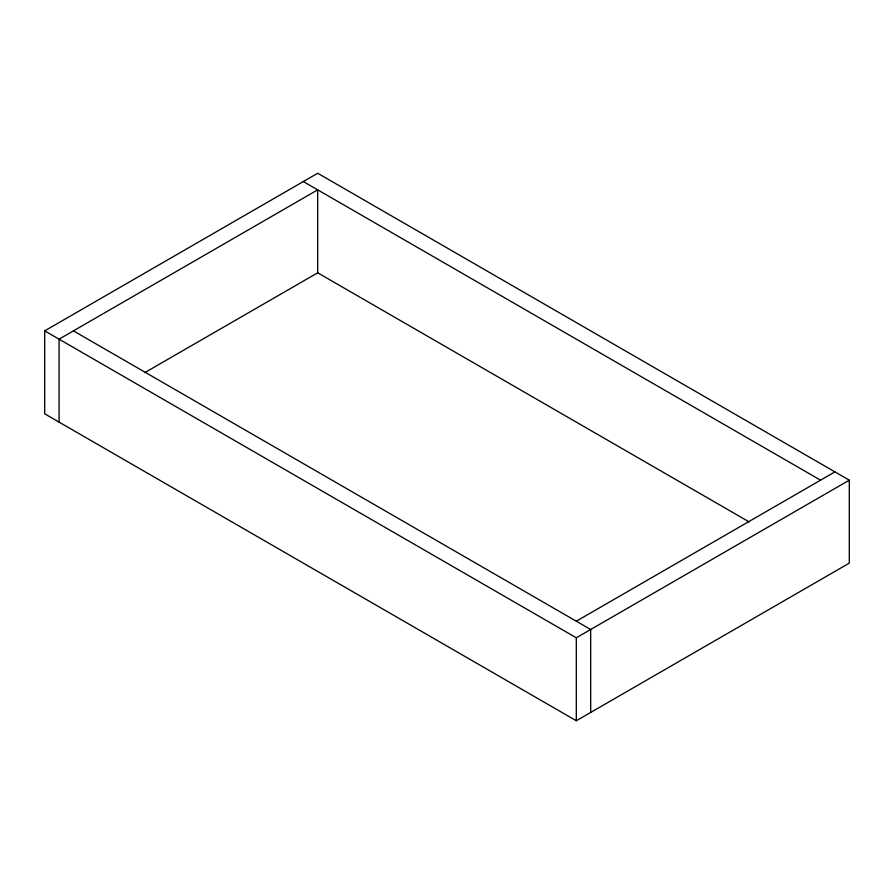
<?xml version="1.0" encoding="UTF-8"?>
<svg xmlns="http://www.w3.org/2000/svg" width="894" height="894" viewBox="0 0 894 894"><rect width="100%" height="100%" fill="white"/><g stroke="black" fill="none" stroke-linecap="round" stroke-linejoin="round"><path stroke-width="1.34" d="M44.7 330.869L317.694 173.257L849.3 480.179L849.3 563.131L576.306 720.743L44.7 413.821L44.7 330.869L576.306 637.791L849.3 480.179M144.772 372.63L317.694 272.804L749.239 521.962M576.306 621.196L834.929 471.887M303.323 181.549L820.569 480.179M73.431 330.869L590.677 629.499L590.677 712.451M576.306 637.791L576.306 720.743M317.694 272.804L317.694 189.852L59.071 339.161L59.071 422.113"/></g></svg>
